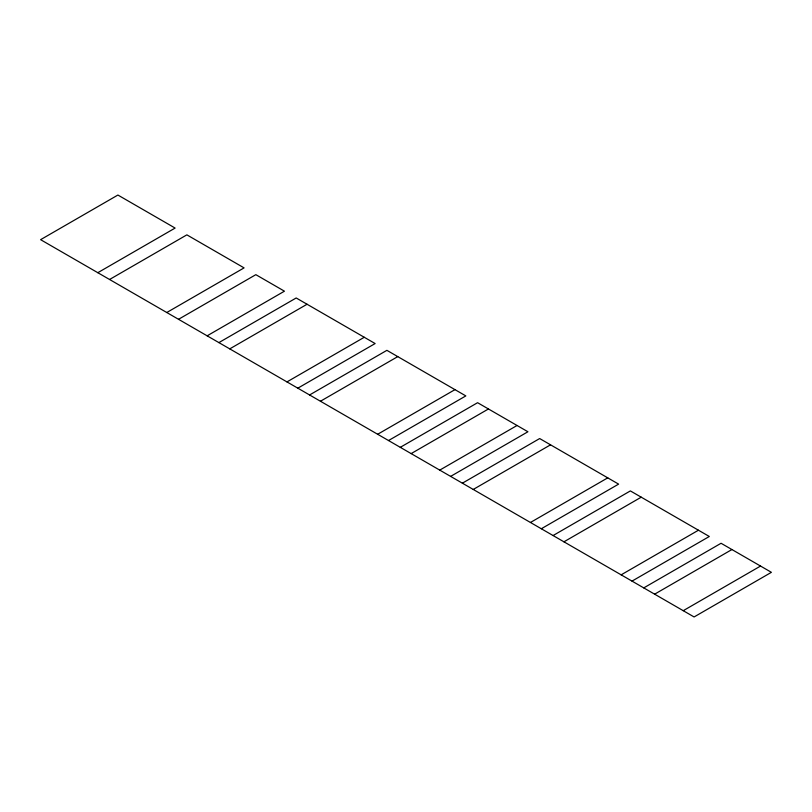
<?xml version="1.0" encoding="UTF-8"?>
<svg xmlns="http://www.w3.org/2000/svg" width="812" height="812" viewBox="0 0 812 812"><rect width="100%" height="100%" fill="white"/><g stroke="black" fill="none" stroke-linecap="round" stroke-linejoin="round"><path stroke-width="1.22" d="M97.805 272.7L175.108 228.07L117.902 195.042L40.6 239.672L694.098 616.958L771.4 572.328L721.066 543.269L643.764 587.898M109.569 279.49L186.872 234.851L244.077 267.889L166.775 312.518M178.528 319.299L255.841 274.669L284.444 291.183L207.141 335.823M218.895 342.603L296.197 297.974L375.134 343.547L297.831 388.177M229.755 348.876L307.058 304.246M286.971 381.904L364.273 337.274M309.585 394.967L386.898 350.337L465.834 395.911L388.522 440.54M320.456 401.24L397.758 356.61M377.661 434.268L454.964 389.638M400.286 447.331L477.588 402.701L527.922 431.761L450.619 476.39M411.146 453.603L488.448 408.974M439.749 470.118L517.051 425.488M462.373 483.181L539.675 438.551L618.612 484.125L541.31 528.754M473.244 489.453L550.546 444.824M530.449 522.481L607.752 477.852M553.073 535.544L630.376 490.915L709.312 536.488L632.01 581.118M563.934 541.817L641.236 497.177M621.139 574.845L698.442 530.216M654.624 594.171L731.927 549.541M683.237 610.685L760.539 566.055"/></g></svg>
